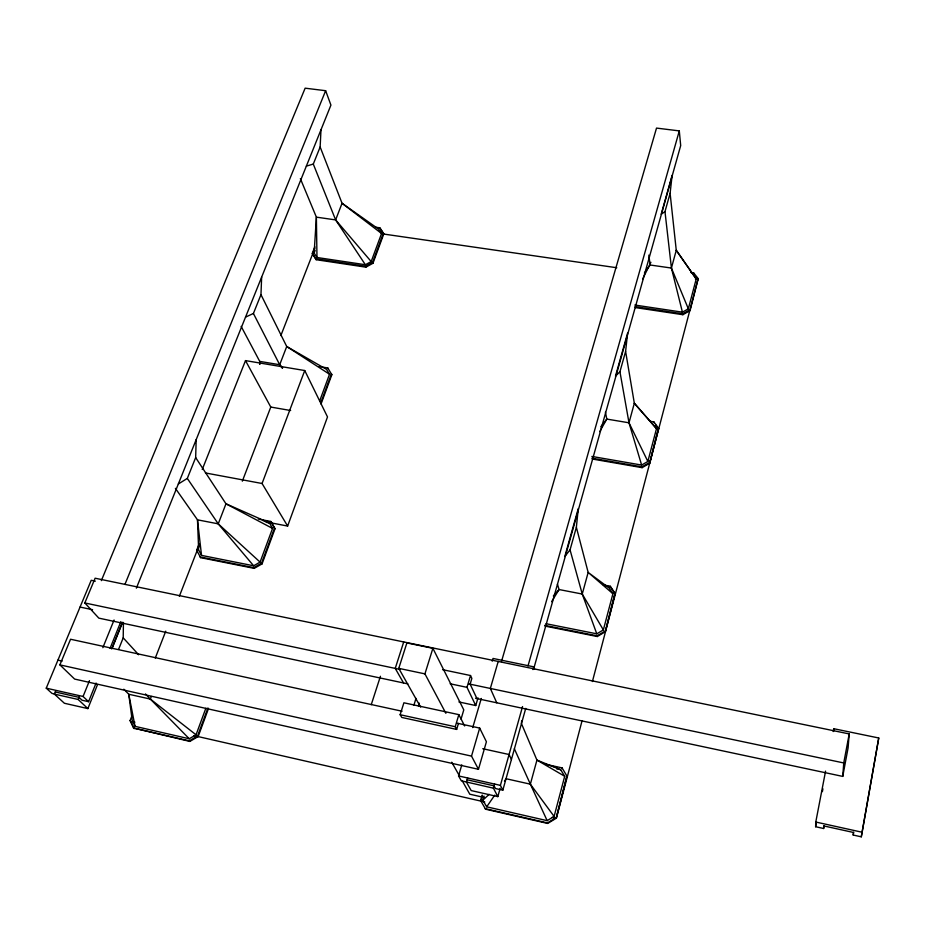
<?xml version="1.0" encoding="UTF-8"?>
<svg xmlns="http://www.w3.org/2000/svg" width="925" height="925" viewBox="0 0 925 925"><rect width="100%" height="100%" fill="white"/><g stroke="black" fill="none" stroke-linecap="round" stroke-linejoin="round"><path stroke-width="1.39" d="M118.562 649.431L123.21 637.857L123.43 622.444M259.671 364.172L259.728 361.397L241.148 326.386M178.34 483.983L187.312 478.422L195.661 457.586L196.169 439.71M824.175 825.69L823.632 828.499L815.619 826.73L815.781 822.036L825.574 771.126M245.541 317.113L253.415 313.483L260.966 294.647L261.648 277.13M823.632 828.499L823.759 825.921L853.451 832.465L853.197 835.032L861.291 836.824L878.75 737.988L833.749 728.703L833.205 731.536M320.142 146.971L342.053 203.28L378.603 229.111L381.562 233.493L371.191 261.555L365.375 264.735L335.625 219.907L313.297 164.072L320.142 146.971L320.987 129.824M833.598 731.374L833.749 728.703M365.375 264.735L316.974 257.497L314.13 253.057L316.385 217.144L300.371 178.629M475.554 698.282L842.744 776.41L843.75 762.952L849.208 733.93L95.113 578.217L84.823 602.961L98.825 618.131L407.867 683.887M849.208 733.93L848.086 747.92L842.744 776.41M521.677 720.783L521.423 723.512L536.939 760.096L564.701 776.272L554.11 816.417L547.161 820.66L486.689 806.82L482.85 800.171L484.018 796.078M576.368 527.285L578.264 508.577L564.793 556.538L570.054 549.843L576.368 527.285L588.161 572.413L582.253 594.047L596.787 633.822L603.354 629.913L612.917 593.723L608.997 587.884L588.161 572.413L612.917 593.723M625.612 351.442L627.578 333.116L615.483 376.174L619.935 371.711L625.612 351.442L634.33 403.242L629 422.794L641.626 465.055L647.847 461.436L656.507 428.633L634.33 403.242L656.507 428.633M670.105 193.313L672.117 175.38L661.19 214.253L664.982 211.628L670.105 193.313L676.268 250.293L671.423 268.053L682.43 312.176L688.339 308.811L696.224 278.945L676.268 250.293L696.224 278.945M861.291 836.824L878.75 737.988M853.197 835.032L853.706 832.199M815.619 826.73L816.44 822.522M822.383 791.627L822.915 788.817M556.168 818.278L566.956 775.89L556.168 818.278L547.704 823.447L485.59 809.213L480.607 800.553L482.179 795.061M544.941 626.075L597.296 636.527L605.297 631.763L615.044 593.353L610.269 586.242L603.285 584.901M592.266 459.02L642.1 467.668L649.674 463.263L658.542 428.275L653.894 421.916L649.662 421.21M605.297 631.763L615.044 593.353M649.674 463.263L658.542 428.275M635.197 307.562L682.87 314.708L690.073 310.615L698.178 278.587L693.634 272.875L690.79 272.47M582.102 720.61L556.376 818.324L552.167 817.365M592.405 681.528L698.178 278.587M547.161 820.66L530.36 784.169L536.939 760.096L560.689 769.704L564.701 776.272M467.113 779.775L494.1 785.857L495.476 788.528L502.83 790.181L525.735 708.4M642.713 278.911L650.899 262.284M502.83 790.181L500.402 785.36L522.544 706.561M532.939 669.573L533.713 666.832L493.013 658.45L492.204 661.202M467.645 777.937L466.443 782.087L471.183 790.574L497.812 796.622L500.159 788.273M533.76 668.636L680.696 145.572L679.297 130.899L656.519 128.089L501.477 661.548M497.812 796.622L493.441 788.181L494.621 784.018M528.013 665.896L679.297 130.899M482.48 795.627L480.919 801.108L480.607 800.553M402.086 711.232L70.554 639.244L59.894 664.878L74.636 679.077L478.468 769.299L486.411 741.757L479.682 728.079L457.112 723.188M498.217 661.444L490.342 688.443L496.771 702.803M478.468 769.299L471.519 756.118L479.682 728.079M458.939 701.959L475.739 705.544L478.017 697.843M493.441 788.181L461.321 780.816L458.557 775.936L461.795 764.894M472.733 727.605L481.278 698.456M464.651 725.963L458.846 714.643L403.901 702.792L400.143 714.724L401.785 717.442L456.661 729.42L458.43 723.466M461.043 719.107L463.783 709.857L432.888 648.309L406.884 642.933L398.767 668.359L420.644 707.128M456.661 729.42L455.239 726.726L458.846 714.643M475.739 705.544L466.986 687.344L470.513 675.528L442.589 669.677M418.366 705.891L419.222 703.127M413.88 705.22L416.007 698.387M445.896 713.302L424.933 673.874L432.888 648.309M403.716 641.938L395.241 668.393L403.531 682.962M371.237 704.7L380.441 676.268M265.44 521.793L287.629 526.059L327.508 416.932L304.741 370.532L245.507 360.611L202.24 469.495M123.834 689.218L128.76 694.247L132.183 720.24L135.05 726.356L189.243 738.763L196.042 734.797L205.859 708.238M175.392 488.342L197.488 519.827L198.644 549.913L201.523 555.393L253.647 565.788L260.075 562.111L272.54 528.418L269.522 523.007L225.977 503.801L195.661 457.586M319.668 400.93L329.531 374.243L326.537 369.376L286.727 346.517L260.966 294.647M131.616 716.655L130.078 720.598L133.582 728.067L189.29 740.832L197.58 735.999L207.94 707.949M270.863 521.469L275.002 528.799L262.053 563.903L254.213 568.366L200.667 557.671L200.135 556.954L253.739 567.649L261.578 563.175L274.54 528.059L270.863 521.469L258.306 519.052M320.628 403.208L331.451 373.885L331.844 374.729L321.033 404.028M314.847 246.825L312.292 253.392L315.749 258.803L365.525 266.261L372.613 262.388L383.401 233.146L379.793 227.804L375.573 227.203M133.582 728.067L189.856 741.422L198.147 736.589L208.483 708.562M312.292 253.392L316.142 259.705L365.872 267.163L372.948 263.29L383.736 234.06L383.401 233.146M287.629 526.059L262.064 483.498L304.741 370.532M242.327 481.173L270.782 407.058L245.507 360.611M189.243 738.763L150.347 699.08L151.353 696.467M253.647 565.788L218.242 523.851L225.977 503.801L272.54 528.418M282.252 368.173L279.697 364.728L286.727 346.517L329.531 374.243M371.191 261.555L335.625 219.907L342.053 203.28L381.562 233.493M155.284 658.057L165.748 631.185M179.358 596.243L199.233 545.183M280.853 335.578L314.87 248.235M198.725 546.999L197.164 550.999L196.643 550.271L199.233 543.611M312.685 254.294L314.211 250.363M314.13 253.057L315.159 250.409M111.671 648.934L122.401 622.305M55.5 691.426L54.39 694.097L64.38 703.254L87.863 708.596L97.564 684.512M112.122 648.379L122.354 622.953M136.368 588.161L330.93 105.103L325.646 90.708L305.146 88.176L101.334 580.646M55.269 691.969L79.018 697.346L82.071 700.225L88.557 701.693L96.073 683.043M110.052 648.402L120.863 621.6M87.863 708.596L78.162 699.473L79.249 696.803M124.933 584.415L325.646 90.708M88.557 701.693L83.065 696.479L89.482 680.65M102.848 647.685L114.076 619.993M54.563 693.993L51.997 693.415L46.25 688.165L91.217 580.299L95.356 581.154M599.689 431.628L606.8 419.083L605.424 412.168M551.612 601.678L559.07 589.549L557.44 584.184M486.689 806.82L494.771 795.118M504.472 781.082L506.091 778.734L530.36 784.169L554.11 816.417M644.413 273.037L650.136 265.001L648.83 255.127M600.73 426.853L606.8 419.083L629 422.794L647.847 461.436M553.335 595.989L559.07 589.549L582.253 594.047L603.354 629.913M482.85 800.171L489.186 794.321M485.59 809.213L485.29 808.658L547.461 822.903L555.925 817.723M544.709 625.369L597.111 635.833L605.112 631.07M591.908 458.187L641.962 466.859L649.535 462.454M635.059 306.661L682.777 313.806L689.981 309.713M306.36 166.118L313.297 164.072M335.625 219.907L316.385 217.144L316.974 257.497M650.136 265.001L671.423 268.053L688.339 308.811M382.36 233.863L616.778 267.741M695.403 279.096L698.259 279.512L695.993 276.656M634.804 305.042L682.43 312.176M319.287 366.554L327.797 367.965L331.844 374.729M282.657 367.826L279.697 364.728L259.728 361.397L259.89 364.23M591.873 456.441L641.626 465.055M270.782 407.058L290.635 410.515M205.431 472.953L262.064 483.498M606.257 586.161L610.442 586.97L615.218 594.07M262.966 520.613L271.326 522.22M266.735 522.463L269.522 523.007M260.075 562.111L218.242 523.851L197.488 519.827L201.523 555.393M545.993 623.704L596.787 633.822M398.767 668.359L424.933 673.874M84.823 602.961L399.912 669.388M468.582 683.864L843.75 762.952M450.186 683.795L466.986 687.344M80.059 607.066L92.569 609.714M400.143 714.724L455.239 726.726M482.757 748.718L509.062 754.511L511.409 759.552M815.781 822.036L861.834 832.176M545.322 764.212L562.065 767.9L567.175 776.48M551.138 766.027L556.711 767.264M556.526 768.791L560.689 769.704M57.928 660.126L62.16 661.063M59.894 664.878L471.519 756.118M196.042 734.797L150.347 699.08L128.76 694.247L135.05 726.356M458.557 775.936L500.402 785.36M46.25 688.165L83.065 696.479M54.39 694.097L78.162 699.473M484.735 797.604L469.796 794.205L462.153 780.665M132.102 721.523L134.911 722.171M193.915 735.629L484.735 801.975M130.078 720.598L130.703 721.199M145.433 693.935L150.347 699.08M189.29 740.832L189.856 741.422M197.58 735.999L198.147 736.589M123.21 637.857L138.646 654.738M655.571 424.876L658.669 429.108M187.312 478.422L218.242 523.851M383.736 234.06L379.793 227.804M253.739 567.649L254.213 568.366M261.578 563.175L262.053 563.903M274.54 528.059L275.002 528.799M451.735 762.212L459.378 775.751M196.643 550.271L200.667 557.671M253.415 313.483L279.697 364.728M476.953 698.583L470.131 684.188L471.854 678.395L470.513 675.528M131.281 722.448L134.194 728.669M327.797 367.965L328.202 368.809M514.346 748.764L530.36 784.169M315.749 258.803L316.142 259.705M562.065 767.9L562.284 768.49M365.525 266.261L365.872 267.163M372.613 262.388L372.948 263.29M533.713 666.832L534.546 669.087M570.054 549.843L582.253 594.047M597.111 635.833L597.296 636.527M610.269 586.242L610.442 586.97M619.935 371.711L629 422.794M641.962 466.859L642.1 467.668M653.894 421.916L654.01 422.76M664.982 211.628L671.423 268.053M682.777 313.806L682.87 314.708M693.634 272.875L693.727 273.812"/></g></svg>
